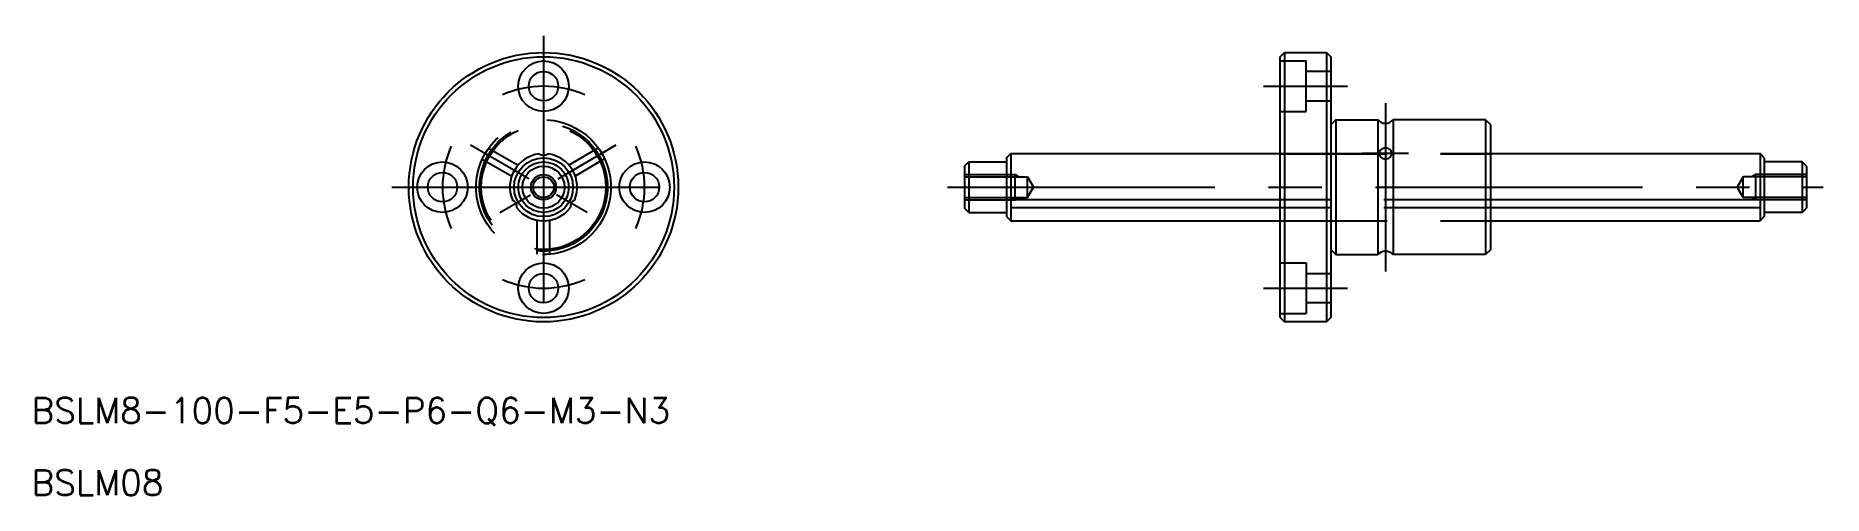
# Model space of a CAD drawing. Extents: x -60 to 152, y -37 to 18.
import ezdxf

# ---------------------------------------------------------------- set-up
doc = ezdxf.new("R2010")
doc.units = 0
doc.linetypes.add('CENTER', pattern=[50.8, 31.75, -6.35, 6.35, -6.35])
doc.linetypes.add('DASHED', pattern=[19.05, 12.7, -6.35])
doc.layers.get('0').update_dxf_attribs({"linetype": 'CONTINUOUS'})
doc.layers.add('CENTER', color=1, linetype='CENTER')
doc.styles.get("Standard").update_dxf_attribs({"font": 'txt.shx', "height": 3, "bigfont": 'bigfont.shx'})

msp = doc.modelspace()

# ---------------------------------------------------------------- linework, layer by layer
at = {"color": 7, "linetype": 'CONTINUOUS'}
for p, q in [((87.5, 15.5), (88, 16)), ((87.5, -15.5), (87.5, 15.5)), ((88, 16), (88, -16)), ((88, 16), (93, 16)), ((93, 16), (93, -16)), ((93, 16), (93.5, 15.5)), ((93.5, 15.5), (93.5, -15.5)), ((93.5, 15.5), (93.5, -15.5)), ((94.1, 8), (93.5, 7.4)), ((94.1, 8), (94.1, -8)), ((94.1, 8), (99.1, 8)), ((99.1, 8), (99.1, -8)), ((111.9, 8), (100.9, 8)), ((100.9, 8), (100.9, -8)), ((111.9, 8), (111.9, -8)), ((112.5, 7.4), (111.9, 8)), ((112.5, -7.4), (112.5, 7.4)), ((50, 2.5), (50.5, 3)), ((50, 2.5), (50, -2.5)), ((50.5, 3), (55, 3)), ((50.5, 3), (50.5, -3)), ((55, 3.5), (55.5, 4)), ((55, 3.5), (55, -3.5)), ((55.5, 4), (87.5, 4)), ((55.5, 4), (55.5, -4)), ((87.5, 3.96), (55.5, 3.96)), ((112.5, 4), (144.5, 4)), ((144.5, 3.96), (112.5, 3.96)), ((145, 3.5), (144.5, 4)), ((144.5, 4), (144.5, -4)), ((145, 3.5), (145, -3.5)), ((149.5, 3), (145, 3)), ((149.5, 3), (149.5, -3)), ((150, 2.5), (149.5, 3)), ((150, 2.5), (150, -2.5)), ((87.5, -1.51), (55.5, -1.51)), ((144.5, -1.51), (112.5, -1.51)), ((50.5, -3), (50, -2.5)), ((50.5, -3), (55, -3)), ((55, -3.5), (55.5, -4)), ((87.5, -2.45), (55.5, -2.45)), ((55.5, -4), (87.5, -4)), ((144.5, -2.45), (112.5, -2.45)), ((112.5, -4), (144.5, -4)), ((145, -3.5), (144.5, -4)), ((149.5, -3), (145, -3)), ((149.5, -3), (150, -2.5)), ((93.5, -7.4), (94.1, -8)), ((94.1, -8), (99.1, -8)), ((111.9, -8), (100.9, -8)), ((112.5, -7.4), (111.9, -8)), ((87.5, -15.5), (88, -16)), ((93, -16), (88, -16)), ((93.5, -15.5), (93, -16))]:
    msp.add_line(p, q, dxfattribs=at)
at = {"color": 3, "linetype": 'DASHED'}
for p, q in [((87.5, 15), (90.6, 15)), ((90.6, 9), (90.6, 15)), ((93.5, 13.75), (90.6, 13.75)), ((87.5, 9), (90.6, 9)), ((90.6, 10.25), (93.5, 10.25)), ((-6.52, 4.63), (-3.03, 2.61)), ((6.51, 4.66), (3.02, 2.62)), ((-7.27, 3.33), (-3.78, 1.32)), ((7.26, 3.36), (3.77, 1.33)), ((87.5, 4), (112.5, 4)), ((87.5, 3.96), (112.5, 3.96)), ((50, 1.5), (56, 1.5)), ((50, 1.23), (57.5, 1.23)), ((56, -1.5), (56, 1.5)), ((56, 1.5), (56.47, 1.23)), ((57.5, 1.23), (58.21, 0)), ((57.5, -1.23), (57.5, 1.23)), ((57.5, -1.23), (58.21, 0)), ((142.5, 1.23), (141.79, 0)), ((142.5, -1.23), (141.79, 0)), ((150, 1.23), (142.5, 1.23)), ((142.5, -1.23), (142.5, 1.23)), ((144, 1.5), (143.53, 1.23)), ((150, 1.5), (144, 1.5)), ((144, -1.5), (144, 1.5)), ((50, -1.23), (57.5, -1.23)), ((50, -1.5), (56, -1.5)), ((56, -1.5), (56.47, -1.23)), ((112.5, -1.51), (87.5, -1.51)), ((150, -1.23), (142.5, -1.23)), ((144, -1.5), (143.53, -1.23)), ((150, -1.5), (144, -1.5)), ((-0.75, -7.96), (-0.75, -3.93)), ((0.75, -7.96), (0.75, -3.93)), ((112.5, -2.45), (87.5, -2.45)), ((87.5, -4), (112.5, -4)), ((87.5, -9), (90.6, -9)), ((90.6, -9), (90.6, -15)), ((90.6, -10.25), (93.5, -10.25)), ((93.5, -13.75), (90.6, -13.75)), ((87.5, -15), (90.6, -15))]:
    msp.add_line(p, q, dxfattribs=at)
at = {"color": 7, "linetype": 'CONTINUOUS'}
for centre, radius in [((0, 0), 16), ((0, 0), 15.5), ((0, 12), 3), ((0, 12), 1.75), ((-12, 0), 3), ((0, 0), 3.5), ((0, 0), 3), ((0, 0), 2.5), ((12, 0), 3), ((-12, 0), 1.75), ((0, 0), 1.23), ((12, 0), 1.75), ((0, -12), 3), ((0, -12), 1.75)]:
    msp.add_circle(centre, radius, dxfattribs=at)
at = {"color": 3, "linetype": 'DASHED'}
for radius in [8, 7.6, 7.4]:
    msp.add_circle((0, 0), radius, dxfattribs=at)
at = {"color": 3, "linetype": 'CONTINUOUS'}
msp.add_circle((0, 0), 1.5, dxfattribs=at)
at = {"color": 7, "linetype": 'CONTINUOUS'}
for centre, radius, start, end in [((100, 8.81), 1.21, 222.075, 317.925), ((99.86, 4), 0.612, 127.5007, 179.0034), ((99.99, 3.84), 0.819, 89.5276, 128.0073), ((100.01, 3.84), 0.819, 51.9927, 90.4724), ((100.14, 4), 0.612, 0.9966, 52.4993), ((0, 0), 4, 97.8517, 202.1483), ((0, 4.8), 1, 236.8771, 303.1229), ((0, 0), 4, 337.8517, 82.1483), ((99.86, 4.02), 0.612, 180.9966, 232.4993), ((99.99, 4.18), 0.819, 231.9927, 270.4724), ((100.01, 4.18), 0.819, 269.5276, 308.0073), ((100.14, 4.02), 0.612, 307.5007, 359.0034), ((-4.16, -2.4), 1, 356.8771, 63.1229), ((4.16, -2.4), 1, 116.8771, 183.1229), ((0, 0), 4, 217.8517, 322.1483), ((100, -8.81), 1.21, 42.075, 137.925)]:
    msp.add_arc(centre, radius, start, end, dxfattribs=at)
at = {"layer": 'CENTER', "color": 1, "linetype": 'CENTER'}
for p, q in [((0, 18), (0, -18)), ((85.5, 12), (95.5, 12)), ((100, 10), (100, -10)), ((-1.73, 1), (-8.66, 5)), ((1.73, 1.01), (8.64, 5.03)), ((102.75, 4.01), (97.25, 4.01)), ((-18, 0), (18, 0)), ((48, 0), (152, 0)), ((-5.2, -3), (-1.56, -0.9)), ((5.2, -3), (1.56, -0.9)), ((85.5, -12), (95.5, -12))]:
    msp.add_line(p, q, dxfattribs=at)
for start, end in [(65.9506, 114.0494), (155.9506, 204.0494), (335.9506, 24.0494), (245.9506, 294.0494)]:
    msp.add_arc((0, 0), 12, start, end, dxfattribs=at)

# ---------------------------------------------------------------- texts
at = {"color": 7, "linetype": 'CONTINUOUS'}
for s, p in [('BSLM8-100-F5-E5-P6-Q6-M3-N3', (-60.83, -28.04)), ('BSLM08', (-60.83, -36.61))]:
    msp.add_text(s, height=3, dxfattribs=at).set_placement(p)

doc.saveas('drawing.dxf')
